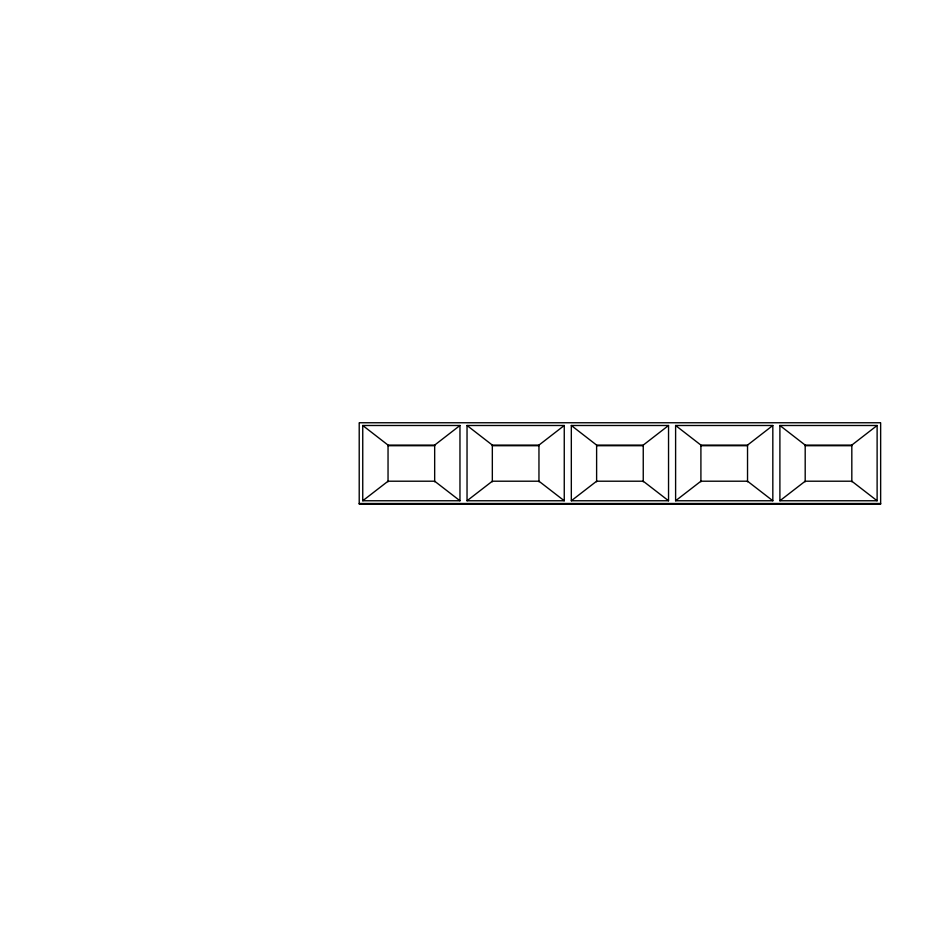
<?xml version="1.0" encoding="UTF-8"?>
<svg xmlns="http://www.w3.org/2000/svg" width="927" height="927" viewBox="0 0 927 927"><rect width="100%" height="100%" fill="white"/><g stroke="black" fill="none" stroke-linecap="round" stroke-linejoin="round"><path stroke-width="1.39" d="M362.747 425.493L388.042 445.099L434.67 445.099L459.966 425.493L459.966 500.765L362.747 500.765L362.747 425.493L459.966 425.493M467.034 425.493L492.33 445.099L538.958 445.099L564.253 425.493L564.253 500.765L467.034 500.765L467.034 425.493L564.253 425.493M571.322 425.493L596.617 445.099L643.245 445.099L668.541 425.493L668.541 500.765L571.322 500.765L571.322 425.493L668.541 425.493M675.609 425.493L700.905 445.099L747.533 445.099L772.828 425.493L772.828 500.765L675.609 500.765L675.609 425.493L772.828 425.493M779.897 425.493L805.192 445.099L851.82 445.099L877.116 425.493L877.116 500.765L779.897 500.765L779.897 425.493L877.116 425.493M362.747 500.765L388.042 481.206L434.67 481.206L459.966 500.765M467.034 500.765L492.33 481.206L538.958 481.206L564.253 500.765M571.322 500.765L596.617 481.206L643.245 481.206L668.541 500.765M675.609 500.765L700.905 481.206L747.533 481.206L772.828 500.765M779.897 500.765L805.192 481.206L851.82 481.206L877.116 500.765M359.212 422.758L880.65 422.758M388.042 445.713L434.67 445.713M492.33 445.713L538.958 445.713M596.617 445.713L643.245 445.713M700.905 445.713L747.533 445.713M805.192 445.713L851.82 445.713M359.212 503.5L880.65 503.5M880.65 423.419L880.65 504.161L359.212 504.161L359.212 423.419M851.82 445.099L851.82 481.82M805.192 445.099L805.192 481.82M747.533 445.099L747.533 481.82M700.905 445.099L700.905 481.82M643.245 445.099L643.245 481.82M596.617 445.099L596.617 481.82M538.958 445.099L538.958 481.82M492.33 445.099L492.33 481.82M434.67 445.099L434.67 481.82M388.042 445.099L388.042 481.82"/></g></svg>
